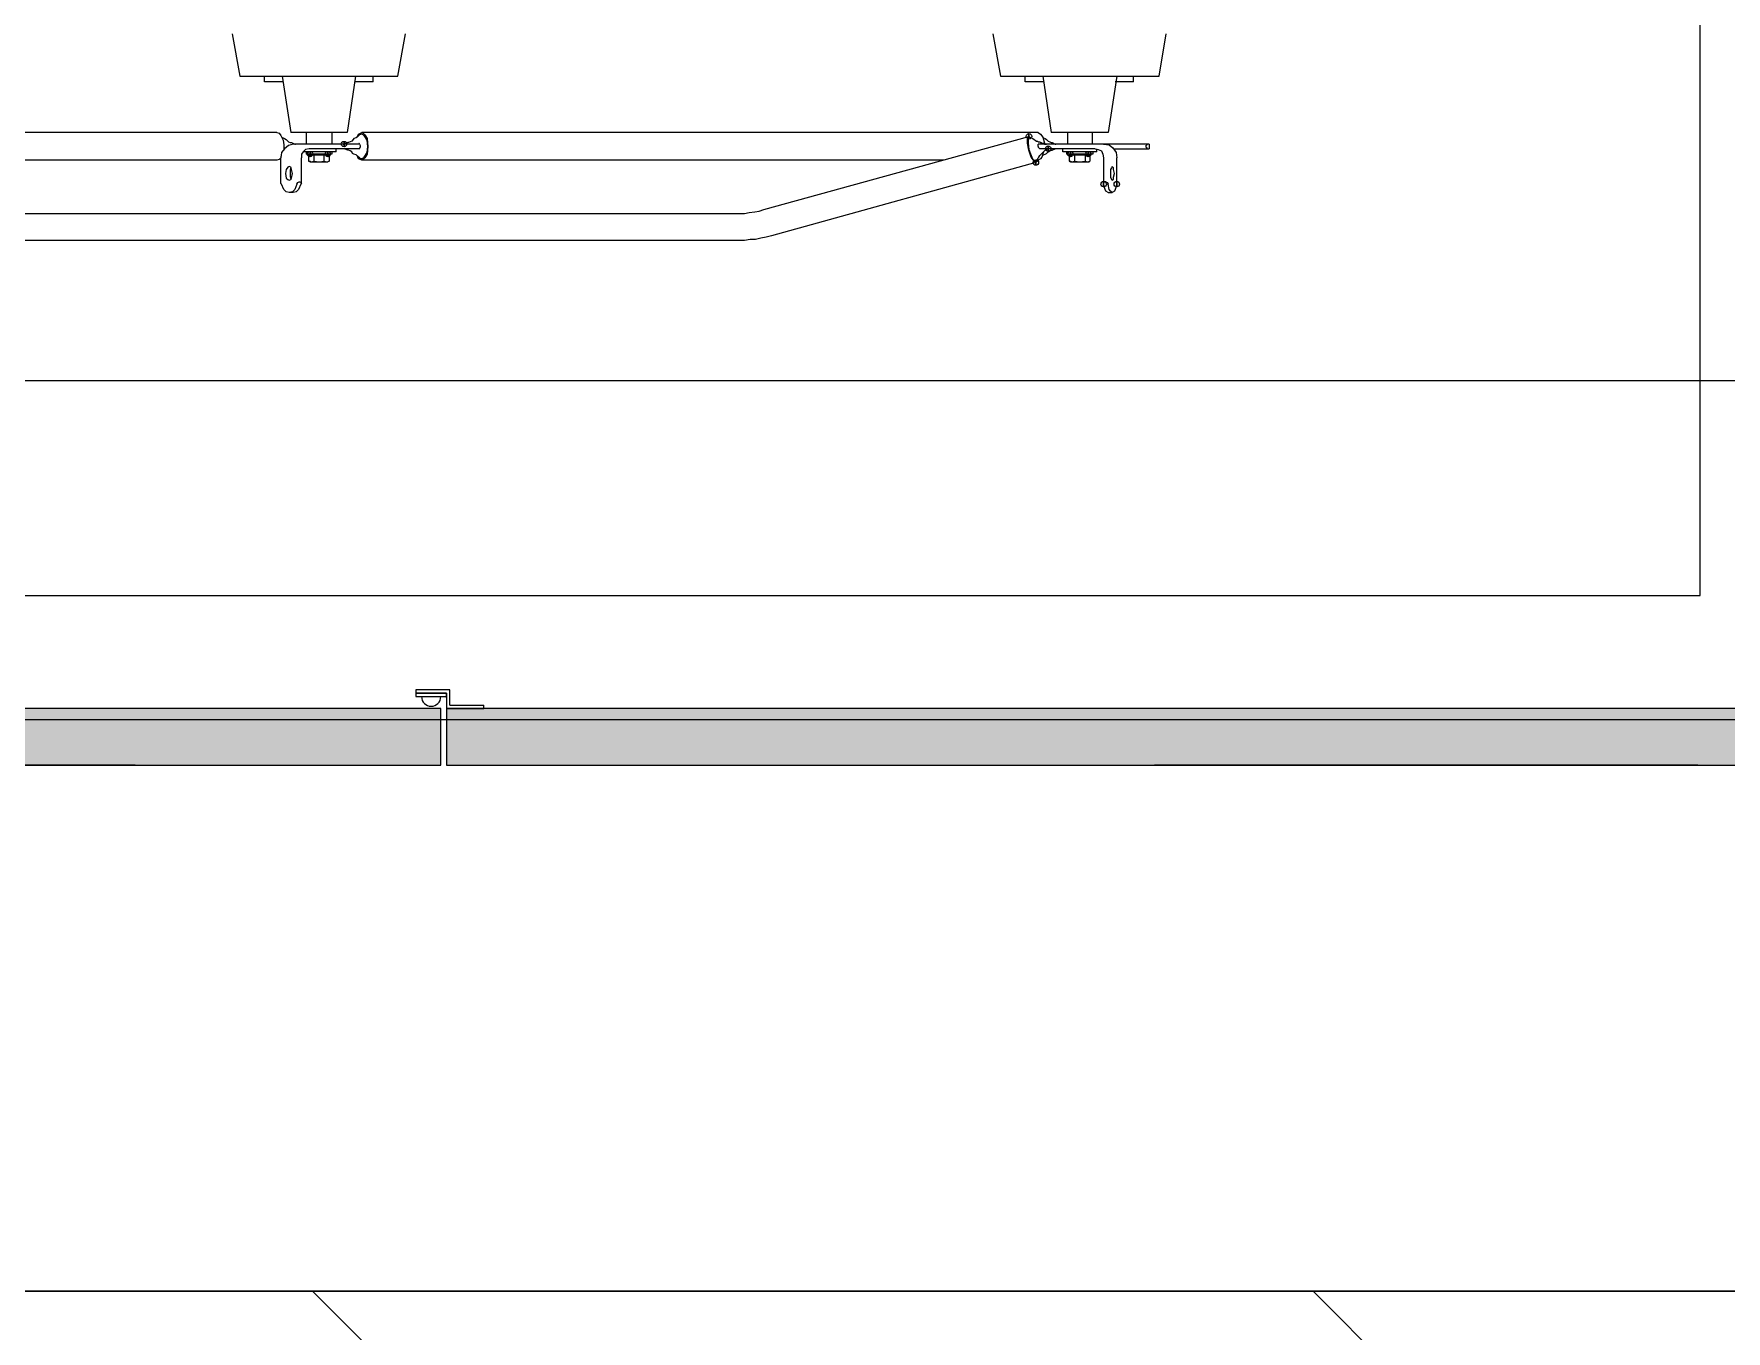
# Model space of a CAD drawing. Extents: x 758840 to 1108724, y -102573 to 143521.
# Drawn here: x 813433 to 814928, y 69992 to 71139 of the extents above; entities that cross this region are included whole.
import ezdxf
from ezdxf.xclip import XClip

# ---------------------------------------------------------------- set-up
doc = ezdxf.new("R2010")
doc.units = 0
doc.header["$LTSCALE"] = 1000
doc.header["$MEASUREMENT"] = 0
for name, color, linetype in [('02电气-设备', 255, 'Continuous'), ('02电气-设备基础', 252, 'Continuous'), ('PDF_0', 7, 'Continuous'), ('电缆沟', 2, 'Continuous'), ('钢盖板', 6, 'Continuous')]:
    doc.layers.add(name, color=color, linetype=linetype)

# ---------------------------------------------------------------- blocks, each defined once
blk = doc.blocks.new('2500KVA 变压器')
at = {"lineweight": -3}
blk.add_lwpolyline([(0, 0), (2400, 0), (2400, 1500), (0, 1500)], close=True, dxfattribs=at)
at = {"layer": 'PDF_0', "lineweight": 15}
for points in [[(586.8, 1117.5), (820.3, 1182.2), (825, 1183.6), (829.8, 1184.3), (834.6, 1185.6), (839.3, 1185.6), (844.1, 1186.3), (848.9, 1186.3)], [(848.9, 1186.3), (1591.5, 1186.3), (1596.2, 1186.3), (1601, 1185.6), (1605.8, 1185.6), (1610.5, 1184.3), (1615.3, 1183.6), (1620.1, 1182.2)], [(827.1, 1159.1), (592.9, 1094.4)], [(848.9, 1162.5), (844.1, 1162.5), (840, 1161.8), (835.2, 1161.1), (831.2, 1160.4), (827.1, 1159.1)], [(1591.5, 1162.5), (848.9, 1162.5)], [(515.3, 1136.6), (516.7, 1141.4), (517.4, 1142.7), (519.4, 1144.1)], [(515.3, 1136.6), (515.3, 1113.5)], [(522.8, 1144.1), (519.4, 1144.1)], [(519.4, 1144.1), (520.8, 1142.7), (522.1, 1141.4), (522.8, 1136.6)], [(522.8, 1144.1), (524.9, 1142.7), (525.5, 1141.4), (526.9, 1136.6)], [(524.9, 1134.6), (523.5, 1135.2), (522.8, 1136.6)], [(526.9, 1136.6), (526.9, 1135.2), (525.5, 1134.6)], [(526.9, 1113.5), (526.9, 1136.6)], [(1235.5, 1135.9), (1236.2, 1136.6)], [(1236.2, 1136.6), (1238.2, 1141.4), (1240.2, 1143.4), (1243, 1144.1)], [(1239.6, 1136.6), (1238.9, 1135.2), (1237.5, 1134.6)], [(1239.6, 1136.6), (1241.6, 1141.4), (1243.6, 1143.4), (1246.4, 1144.1)], [(1243, 1144.1), (1246.4, 1144.1)], [(1246.4, 1144.1), (1249.1, 1143.4), (1251.1, 1141.4), (1253.2, 1136.6), (1253.9, 1135.9)], [(519.4, 1133.2), (518.1, 1132.5), (518.1, 1130.5), (517.4, 1127.1)], [(517.4, 1127.1), (518.1, 1123.7), (518.1, 1122.3), (519.4, 1121)], [(520.8, 1127.1), (520.8, 1130.5), (520.1, 1132.5), (519.4, 1133.2)], [(519.4, 1121), (520.1, 1122.3), (520.8, 1123.7), (520.8, 1127.1)], [(524.9, 1134.6), (525.5, 1134.6)], [(1235.5, 1135.9), (1235.5, 1113.5)], [(1236.8, 1134.6), (1235.5, 1135.9)], [(1237.5, 1134.6), (1236.8, 1134.6)], [(1246.4, 1133.2), (1245, 1132.5), (1244.3, 1131.2), (1243.6, 1127.1)], [(1243.6, 1127.1), (1244.3, 1123.7), (1245, 1121.6), (1246.4, 1121)], [(1245.7, 1127.1), (1245.7, 1129.8), (1245, 1132.5)], [(1245, 1122.3), (1245.7, 1124.4), (1245.7, 1127.1)], [(1246.4, 1121), (1247.7, 1121.6), (1249.1, 1123.7), (1249.8, 1127.1), (1249.1, 1131.2), (1247.7, 1132.5), (1246.4, 1133.2)], [(1253.9, 1135.9), (1253.9, 1113.5)], [(526.9, 1101.2), (522.1, 1101.9), (518.7, 1104.6), (516, 1108.7), (515.3, 1113.5)], [(534.4, 1105.3), (531.7, 1106), (528.9, 1107.3), (527.6, 1110.1), (526.9, 1113.5)], [(533, 1108), (533, 1105.3)], [(533, 1108), (563, 1108)], [(536.4, 1108), (536.4, 1110.1)], [(536.4, 1110.1), (559.6, 1110.1)], [(539.2, 1116.2), (539.8, 1116.9)], [(543.2, 1116.2), (541.2, 1116.9), (539.2, 1116.2)], [(539.2, 1110.7), (539.2, 1116.2)], [(557.5, 1110.7), (539.2, 1110.7)], [(556.2, 1116.9), (539.8, 1116.9)], [(554.8, 1116.9), (552.8, 1116.2), (548, 1116.9), (543.2, 1116.2)], [(543.2, 1110.7), (543.2, 1116.2)], [(552.8, 1110.7), (552.8, 1116.2)], [(557.5, 1116.2), (556.2, 1116.2), (554.8, 1116.9)], [(557.5, 1116.2), (556.2, 1116.9)], [(557.5, 1110.7), (557.5, 1116.2)], [(559.6, 1108), (559.6, 1110.1)], [(563, 1108), (563, 1105.3)], [(580.7, 1111.4), (580, 1110.7), (578.6, 1110.1), (577.3, 1109.4), (575.9, 1108), (574.5, 1107.3), (573.2, 1106.7), (572.5, 1106.7), (569.8, 1105.3)], [(586.1, 1116.2), (585.4, 1114.8), (584.8, 1113.5), (584.1, 1112.8), (583.4, 1111.4), (582.7, 1110.7), (582, 1110.1), (581.4, 1109.4), (580.7, 1108.7), (580, 1108), (579.3, 1107.3), (578.6, 1106.7), (576.6, 1105.3), (576.6, 1105.3)], [(580, 1108), (581.4, 1112.8), (582.7, 1114.1), (584.8, 1115.5)], [(584.8, 1115.5), (585.4, 1115.5)], [(585.4, 1114.8), (585.4, 1116.2), (586.8, 1117.5)], [(593.6, 1100.5), (592.9, 1106), (590.9, 1111.4), (589.5, 1114.8), (588.2, 1116.2), (587.5, 1116.2), (586.1, 1116.2)], [(586.8, 1117.5), (588.8, 1115.5), (590.9, 1112.8), (592.9, 1106.7), (594.3, 1100.5), (594.3, 1097.1), (593.6, 1095.8), (592.9, 1094.4)], [(668.5, 1115.5), (1182.4, 1115.5)], [(1182.4, 1091), (1181, 1091.7), (1179.7, 1093), (1177.6, 1096.4), (1176.9, 1103.3), (1177.6, 1110.1), (1179.7, 1113.5), (1181, 1114.8), (1182.4, 1115.5)], [(1177.6, 1108.7), (1176.9, 1103.3), (1177.6, 1097.8)], [(1184.4, 1113.5), (1182.4, 1114.1), (1180.3, 1112.8), (1177.6, 1108.7)], [(1182.4, 1115.5), (1185.1, 1114.1), (1186.5, 1111.4)], [(1184.4, 1113.5), (1185.8, 1112.1), (1187.2, 1110.7), (1189.2, 1110.1), (1190.6, 1109.4), (1191.2, 1108), (1192.6, 1107.3), (1194, 1106.7), (1194.6, 1106.7)], [(1194.6, 1106.7), (1198, 1105.3), (1198, 1105.3)], [(1204.9, 1108), (1234.1, 1108)], [(1204.9, 1108), (1204.9, 1105.3)], [(1208.9, 1110.1), (1231.4, 1110.1)], [(1208.9, 1108), (1208.9, 1110.1)], [(1211, 1116.2), (1212.3, 1116.9)], [(1215.7, 1116.2), (1213, 1116.9), (1211, 1116.2)], [(1211, 1110.7), (1211, 1116.2)], [(1229.4, 1110.7), (1211, 1110.7)], [(1228, 1116.9), (1212.3, 1116.9)], [(1227.3, 1116.9), (1224.6, 1116.2), (1219.8, 1116.9), (1215.7, 1116.2)], [(1215.7, 1110.7), (1215.7, 1116.2)], [(1224.6, 1110.7), (1224.6, 1116.2)], [(1229.4, 1116.2), (1228, 1116.2), (1227.3, 1116.9)], [(1229.4, 1116.2), (1228, 1116.9)], [(1228.7, 1105.3), (1232.1, 1106), (1234.1, 1108), (1235.5, 1110.1), (1235.5, 1113.5)], [(1229.4, 1110.7), (1229.4, 1116.2)], [(1231.4, 1108), (1231.4, 1110.1)], [(1243, 1101.2), (1247.1, 1102.6), (1250.5, 1105.3), (1253.2, 1108.7), (1253.9, 1113.5)], [(1253.9, 1113.5), (1255.2, 1114.8), (1257.3, 1115.5)], [(1257.3, 1115.5), (1854.2, 1115.5)], [(486.7, 1101.2), (486.7, 1105.3)], [(518.1, 1105.3), (486.7, 1105.3)], [(486.7, 1101.2), (584.8, 1101.2)], [(488.1, 1105.3), (488.8, 1104.6), (489.5, 1103.9)], [(489.5, 1102.6), (488.8, 1101.9), (488.1, 1101.2)], [(489.5, 1102.6), (489.5, 1103.9)], [(534.4, 1105.3), (583.4, 1105.3)], [(537.1, 1091), (537.1, 1101.2)], [(558.9, 1091), (558.9, 1101.2)], [(569.1, 1105.3), (569.8, 1105.3)], [(572.5, 1099.9), (569.8, 1101.2), (569.1, 1101.2)], [(580.7, 1095.1), (580, 1095.8), (578.6, 1096.4), (577.3, 1097.1), (575.9, 1098.5), (574.5, 1099.2), (573.2, 1099.9), (572.5, 1099.9)], [(575.9, 1105.3), (576.6, 1105.3)], [(577.9, 1101.2), (577.3, 1101.2)], [(592.2, 1095.1), (590.9, 1095.8), (589.5, 1096.4), (588.2, 1097.1), (587.5, 1097.8), (586.1, 1098.5), (585.4, 1098.5), (584.8, 1099.2), (583.4, 1099.2), (582.7, 1099.9), (582, 1099.9), (581.4, 1100.5), (580.7, 1100.5), (580, 1100.5), (579.3, 1101.2), (578.6, 1101.2), (577.9, 1101.2)], [(584.8, 1091), (582.7, 1092.4), (580.7, 1095.1), (579.3, 1100.5)], [(583.4, 1105.3), (584.8, 1103.9)], [(584.8, 1103.3), (584.8, 1103.9), (584.8, 1103.9)], [(584.8, 1103.3), (584.8, 1101.9), (584.8, 1101.2)], [(592.9, 1094.4), (590.9, 1095.8)], [(592.2, 1095.1), (593.6, 1095.8), (593.6, 1097.1), (593.6, 1100.5)], [(1177.6, 1097.8), (1180.3, 1093.7), (1182.4, 1092.4), (1184.4, 1093)], [(1186.5, 1095.1), (1185.1, 1092.4), (1182.4, 1091)], [(1184.4, 1105.3), (1183.8, 1103.9)], [(1183.8, 1102.6), (1183.8, 1103.9)], [(1184.4, 1101.2), (1183.8, 1102.6)], [(1184.4, 1105.3), (1228.7, 1105.3)], [(1184.4, 1101.2), (1243, 1101.2)], [(1184.4, 1093), (1185.8, 1094.4), (1187.2, 1095.8), (1189.2, 1096.4), (1189.9, 1097.1), (1191.2, 1098.5), (1192.6, 1099.2), (1194, 1099.9), (1194.6, 1099.9), (1198, 1101.2)], [(1198, 1105.3), (1198.7, 1105.3)], [(1198.7, 1101.2), (1198, 1101.2)], [(1208.9, 1091), (1208.9, 1101.2)], [(1231.4, 1091), (1231.4, 1101.2)], [(1244.3, 1099.9), (1241.6, 1101.2), (1240.9, 1101.2)], [(1253.2, 1095.1), (1251.8, 1095.8), (1250.5, 1096.4), (1249.1, 1097.1), (1247.7, 1098.5), (1247.1, 1099.2), (1245.7, 1099.9), (1244.3, 1099.9)], [(1257.3, 1091), (1255.2, 1091.7), (1253.9, 1093.7), (1251.8, 1097.8), (1251.1, 1101.9), (1251.1, 1106)], [(515.3, 1041.3), (522.8, 1091)], [(522.8, 1091), (573.2, 1091)], [(580.7, 1041.3), (573.2, 1091)], [(584.8, 1091), (1182.4, 1091)], [(1187.8, 1041.3), (1195.3, 1091)], [(1195.3, 1091), (1245, 1091)], [(1252.5, 1041.3), (1245, 1091)], [(1257.3, 1091), (1854.2, 1091)], [(477.9, 1041.3), (471.8, 1003.9)], [(618.1, 1041.3), (477.9, 1041.3)], [(500.4, 1046.1), (500.4, 1041.3)], [(500.4, 1046.1), (516.7, 1046.1)], [(580, 1046.1), (596.3, 1046.1)], [(596.3, 1046.1), (596.3, 1041.3)], [(624.9, 1003.9), (618.1, 1041.3)], [(1150.4, 1041.3), (1143.6, 1003.9)], [(1289.9, 1041.3), (1150.4, 1041.3)], [(1172.2, 1046.1), (1188.5, 1046.1)], [(1172.2, 1046.1), (1172.2, 1041.3)], [(1251.8, 1046.1), (1268.2, 1046.1)], [(1268.2, 1046.1), (1268.2, 1041.3)], [(1296.7, 1003.9), (1289.9, 1041.3)]]:
    blk.add_lwpolyline(points, dxfattribs=at)
for points in [[(515.3, 1134.2), (515.3, 1139), (515.3, 1139)], [(526.9, 1134.2), (526.9, 1139), (526.9, 1139)], [(540.5, 1107.7), (540.5, 1112.4), (540.5, 1112.4)], [(556.2, 1107.7), (556.2, 1112.4), (556.2, 1112.4)], [(575.9, 1102.9), (575.9, 1107.7), (575.9, 1107.7)], [(586.8, 1115.2), (586.8, 1119.9), (586.8, 1119.9)], [(1212.3, 1107.7), (1212.3, 1112.4), (1212.3, 1112.4)], [(1228, 1107.7), (1228, 1112.4), (1228, 1112.4)], [(592.9, 1092), (592.9, 1096.8), (592.9, 1096.8)], [(1198, 1098.8), (1198, 1103.6), (1198, 1103.6)]]:
    blk.add_lwpolyline(points, close=True, dxfattribs=at)
for points in [[(515.3, 1139), (514, 1139), (512.9, 1137.9), (512.9, 1136.6), (512.9, 1135.3), (514, 1134.2), (515.3, 1134.2), (516.6, 1134.2), (517.7, 1135.3), (517.7, 1136.6), (517.7, 1137.9), (516.6, 1139), (515.3, 1139)], [(526.9, 1139), (525.6, 1139), (524.5, 1137.9), (524.5, 1136.6), (524.5, 1135.3), (525.6, 1134.2), (526.9, 1134.2), (528.2, 1134.2), (529.3, 1135.3), (529.3, 1136.6), (529.3, 1137.9), (528.2, 1139), (526.9, 1139)], [(540.5, 1112.4), (539.2, 1112.4), (538.1, 1111.4), (538.1, 1110.1), (538.1, 1108.8), (539.2, 1107.7), (540.5, 1107.7), (541.8, 1107.7), (542.9, 1108.8), (542.9, 1110.1), (542.9, 1111.4), (541.8, 1112.4), (540.5, 1112.4)], [(556.2, 1112.4), (554.9, 1112.4), (553.8, 1111.4), (553.8, 1110.1), (553.8, 1108.8), (554.9, 1107.7), (556.2, 1107.7), (557.5, 1107.7), (558.6, 1108.8), (558.6, 1110.1), (558.6, 1111.4), (557.5, 1112.4), (556.2, 1112.4)], [(575.9, 1107.7), (574.6, 1107.7), (573.5, 1106.6), (573.5, 1105.3), (573.5, 1104), (574.6, 1102.9), (575.9, 1102.9), (577.2, 1102.9), (578.3, 1104), (578.3, 1105.3), (578.3, 1106.6), (577.2, 1107.7), (575.9, 1107.7)], [(586.8, 1119.9), (585.5, 1119.9), (584.4, 1118.9), (584.4, 1117.5), (584.4, 1116.2), (585.5, 1115.2), (586.8, 1115.2), (588.1, 1115.2), (589.2, 1116.2), (589.2, 1117.5), (589.2, 1118.9), (588.1, 1119.9), (586.8, 1119.9)], [(1212.3, 1112.4), (1211, 1112.4), (1210, 1111.4), (1210, 1110.1), (1210, 1108.8), (1211, 1107.7), (1212.3, 1107.7), (1213.6, 1107.7), (1214.7, 1108.8), (1214.7, 1110.1), (1214.7, 1111.4), (1213.6, 1112.4), (1212.3, 1112.4)], [(1228, 1112.4), (1226.7, 1112.4), (1225.6, 1111.4), (1225.6, 1110.1), (1225.6, 1108.8), (1226.7, 1107.7), (1228, 1107.7), (1229.3, 1107.7), (1230.4, 1108.8), (1230.4, 1110.1), (1230.4, 1111.4), (1229.3, 1112.4), (1228, 1112.4)], [(592.9, 1096.8), (591.6, 1096.8), (590.5, 1095.7), (590.5, 1094.4), (590.5, 1093.1), (591.6, 1092), (592.9, 1092), (594.2, 1092), (595.3, 1093.1), (595.3, 1094.4), (595.3, 1095.7), (594.2, 1096.8), (592.9, 1096.8)], [(1198, 1103.6), (1196.7, 1103.6), (1195.7, 1102.5), (1195.7, 1101.2), (1195.7, 1099.9), (1196.7, 1098.8), (1198, 1098.8), (1199.4, 1098.8), (1200.4, 1099.9), (1200.4, 1101.2), (1200.4, 1102.5), (1199.4, 1103.6), (1198, 1103.6)]]:
    blk.add_open_spline(points, degree=3, knots=[0, 0, 0, 0, 1, 1, 1, 2, 2, 2, 3, 3, 3, 4, 4, 4, 4], dxfattribs=at)
for points in [[(1253.9, 1112.3), (1253.9, 1112.4), (1254, 1112.5), (1254, 1112.6)], [(1184.6, 1105.3), (1184.6, 1105.3), (1184.7, 1105.3), (1184.8, 1105.3)], [(1184.8, 1100.5), (1184.7, 1100.5), (1184.6, 1100.5), (1184.6, 1100.6)]]:
    blk.add_open_spline(points, degree=3, dxfattribs=at)
for points in [[(515.3, 1134.2), (515.3, 1139), (515.3, 1139)], [(526.9, 1134.2), (526.9, 1139), (526.9, 1139)], [(540.5, 1107.7), (540.5, 1112.4), (540.5, 1112.4)], [(556.2, 1107.7), (556.2, 1112.4), (556.2, 1112.4)], [(575.9, 1102.9), (575.9, 1107.7), (575.9, 1107.7)], [(586.8, 1115.2), (586.8, 1119.9), (586.8, 1119.9)], [(1212.3, 1107.7), (1212.3, 1112.4), (1212.3, 1112.4)], [(1228, 1107.7), (1228, 1112.4), (1228, 1112.4)], [(592.9, 1092), (592.9, 1096.8), (592.9, 1096.8)], [(1198, 1098.8), (1198, 1103.6), (1198, 1103.6)]]:
    blk.add_solid(points, dxfattribs=at)
blk = doc.blocks.new('BD4-PAL0101-LVPM-02')
at = {"ltscale": 5}
h = blk.add_hatch(dxfattribs=at)
h.set_pattern_fill('隔热材料01', color=8, scale=80, angle=45)
h.set_pattern_definition([(315, (-6392441.697, 4851832.686), (28.28427125, 28.28427125), [4.0142, -35.9858]), (315, (-6392462.887, 4851811.496), (28.28427125, 28.28427125), [4.0142, -35.9858]), (135, (-6392429.262, 4851806.734), (-28.28427125, -28.28427125), [4.0142, -35.9858]), (135, (-6392436.936, 4851799.06), (-28.28427125, -28.28427125), [4.0142, -35.9858]), (225, (-6392414.405, 4851812.5), (28.28427125, -28.28427125), [40.0194, 0.0194]), (180, (-6392423.72, 4851806.025), (-28.2842, 28.2842), [3.4144, -53.1542]), (161.56505, (-6392398.85, 4851834.31), (-28.284169758, 28.28429741), [2.244, -87.1988]), (161.56505, (-6392427.134, 4851806.025), (-28.284169758, 28.28429741), [2.244, -87.1988]), (198.43495, (-6392391.177, 4851835.73), (-28.28429741, 28.28416976), [4.488, -84.9548]), (198.43495, (-6392419.46, 4851807.444), (-28.28429741, 28.28416976), [4.488, -84.9548]), (108.43495, (-6392403.817, 4851837.857), (-28.28429741, 28.284169758), [21.3712, -68.0716]), (108.43495, (-6392432.101, 4851809.573), (-28.28429741, 28.284169758), [21.3712, -68.0716]), (161.56505, (-6392413.413, 4851860.97), (-28.284169758, 28.28429741), [2.244, -87.1988]), (161.56505, (-6392441.697, 4851832.686), (-28.284169758, 28.28429741), [2.244, -87.1988]), (180, (-6392443.826, 4851833.395), (-28.2842, 28.2842), [3.4144, -53.1542]), (198.43495, (-6392418.956, 4851861.68), (-28.28429741, 28.28416976), [4.488, -84.9548]), (198.43495, (-6392447.24, 4851833.395), (-28.28429741, 28.28416976), [4.488, -84.9548]), (90, (-6392463.597, 4851813.625), (-28.2842, 28.2842), [3.4144, -53.1542]), (108.43495, (-6392434.603, 4851839.78), (-28.28429741, 28.284169758), [2.244, -87.1988]), (108.43495, (-6392462.887, 4851811.496), (-28.28429741, 28.284169758), [2.244, -87.1988]), (71.56505, (-6392435.313, 4851845.323), (-28.28416976, 28.28429741), [4.488, -84.9548]), (71.56505, (-6392463.597, 4851817.04), (-28.28416976, 28.28429741), [4.488, -84.9548]), (161.56505, (-6392411.49, 4851830.184), (-28.284169758, 28.28429741), [21.3712, -68.0716]), (161.56505, (-6392439.774, 4851801.9), (-28.284169758, 28.28429741), [21.3712, -68.0716]), (90, (-6392436.226, 4851793.518), (-28.2842, 28.2842), [3.4144, -53.1542]), (108.43495, (-6392407.942, 4851825.216), (-28.28429741, 28.284169758), [2.244, -87.1988]), (108.43495, (-6392436.226, 4851796.932), (-28.28429741, 28.284169758), [2.244, -87.1988]), (71.56505, (-6392409.36, 4851817.544), (-28.28416976, 28.28429741), [4.488, -84.9548]), (71.56505, (-6392437.646, 4851789.26), (-28.28416976, 28.28429741), [4.488, -84.9548])])
h.paths.add_polyline_path([(1944777.6, 712983.1), (1944212.1, 712983.1), (1944212.1, 712933.1), (1944777.6, 712933.1)])
h.paths.add_polyline_path([(1945348.1, 712983.1), (1944782.6, 712983.1), (1944782.6, 712933.1), (1945348.1, 712933.1)])
h.paths.add_polyline_path([(1943209.6, 712933.1), (1944102.1, 712933.1), (1944102.1, 712983.1), (1943209.6, 712983.1)])
h.paths.add_polyline_path([(1942312.1, 712933.1), (1943204.6, 712933.1), (1943204.6, 712983.1), (1942312.1, 712983.1)])
h.paths.add_polyline_path([(1942202.1, 712983.1), (1941309.6, 712983.1), (1941309.6, 712933.1), (1942202.1, 712933.1)])
h.paths.add_polyline_path([(1941304.6, 712933.1), (1941304.6, 712983.1), (1940412.1, 712983.1), (1940412.1, 712933.1)])
h.paths.add_polyline_path([(1939209.6, 712933.1), (1940302.1, 712933.1), (1940302.1, 712983.1), (1939209.6, 712983.1)])
h.paths.add_polyline_path([(1939204.6, 712933.1), (1939204.6, 712983.1), (1938112.1, 712983.1), (1938112.1, 712933.1)])
h.paths.add_polyline_path([(1936804.6, 712933.1), (1938002.1, 712933.1), (1938002.1, 712983.1), (1936804.6, 712983.1)])
h.paths.add_polyline_path([(1936799.6, 712933.1), (1936799.6, 712983.1), (1935602.1, 712983.1), (1935602.1, 712933.1)])
h.paths.add_polyline_path([(1934199.6, 712933.1), (1935492.1, 712933.1), (1935492.1, 712983.1), (1934199.6, 712983.1)])
h.paths.add_polyline_path([(1934194.6, 712933.1), (1934194.6, 712983.1), (1932902.1, 712983.1), (1932902.1, 712933.1)])
h.paths.add_polyline_path([(1932792.1, 712933.1), (1931952.1, 712933.1), (1931952.1, 712983.1), (1932792.1, 712983.1)])
at = {"lineweight": 15}
for p, q in [((1934202.6, 712999.6, 0), (1934172.6, 712999.6, 0)), ((1934172.6, 712999.6, 0), (1934172.6, 712996.6, 0)), ((1934172.6, 712996.6, 0), (1934199.6, 712996.6, 0)), ((1934199.6, 712996.6, 0), (1934172.6, 712996.6, 0)), ((1934172.6, 712996.6, 0), (1934172.6, 712993.6, 0)), ((1934172.6, 712993.6, 0), (1934199.6, 712993.6, 0)), ((1934202.6, 712999.6, 0), (1934199.6, 712999.6, 0)), ((1934199.6, 712996.6, 0), (1934199.6, 712983.1, 0)), ((1934199.6, 712992.8, 0), (1934199.6, 712996.6, 0)), ((1934202.6, 712996.6, 0), (1934202.6, 712999.6, 0)), ((1934202.6, 712986.1, 0), (1934202.6, 712999.6, 0)), ((1934199.6, 712983.1, 0), (1934232.6, 712983.1, 0)), ((1934202.6, 712986.1, 0), (1934232.6, 712986.1, 0)), ((1934232.6, 712983.1, 0), (1934232.6, 712986.1, 0))]:
    blk.add_line(p, q, dxfattribs=at)
at = {"linetype": 'ByBlock', "lineweight": 15}
for p, q in [((1934194.6, 712983.1, 0), (1932902.1, 712983.1, 0)), ((1934194.6, 712933.1, 0), (1934194.6, 712983.1, 0)), ((1935492.1, 712983.1, 0), (1934199.6, 712983.1, 0)), ((1934199.6, 712983.1, 0), (1934199.6, 712933.1, 0)), ((1932902.1, 712933.1, 0), (1934194.6, 712933.1, 0)), ((1934199.6, 712933.1, 0), (1935492.1, 712933.1, 0))]:
    blk.add_line(p, q, dxfattribs=at)
for p, q in [((1933924.5, 712933.1, 0), (1932944.5, 712933.1, 0)), ((1934325.2, 712933.1, 0), (1935305.2, 712933.1, 0))]:
    blk.add_line(p, q)
at = {"lineweight": 15}
blk.add_arc((1934186.1, 712993.6, 0), 8.49, 180, 0, dxfattribs=at)
at = {"layer": '02电气-设备', "color": 5, "ltscale": 5, "rotation": 180}
blk.add_blockref('2500KVA 变压器', (1935307.1, 714583.1), dxfattribs=at)
mesh = blk.add_polymesh((2, 7))
for k, corner in enumerate([(1935305.2, 712933.1, 0), (1935265.2, 712933.1, 0), (1935165.2, 712933.1, 0), (1935065.2, 712933.1, 0), (1934965.2, 712933.1, 0), (1934865.2, 712933.1, 0), (1934825.2, 712933.1, 0), (1935305.2, 712933.1, 200), (1935265.2, 712933.1, 200), (1935165.2, 712933.1, 200), (1935065.2, 712933.1, 200), (1934965.2, 712933.1, 200), (1934865.2, 712933.1, 200), (1934825.2, 712933.1, 200)]):
    mesh.set_mesh_vertex(divmod(k, 7), corner)
blk = doc.blocks.new('A$C675A25EF')
at = {"layer": '钢盖板'}
h = blk.add_hatch(dxfattribs=at)
h.set_pattern_fill('ANSI31', color=8, scale=5000, style=0)
h.set_pattern_definition([(45, (-316780.8, -189325), (-441.94174, 441.94174), [])])
h.paths.add_polyline_path([(56721.3, -23142), (62139.3, -23142), (62139.3, -23542), (56721.3, -23542)], flags=16)
h.paths.add_polyline_path([(62839.3, -23142), (171003.3, -23142), (171003.3, -23542), (62839.3, -23542)], flags=16)
h.paths.add_polyline_path([(171703.3, -23142), (177121.3, -23142), (177121.3, -23542), (171703.3, -23542)], flags=16)
h.paths.add_polyline_path([(177121.3, -47841.9), (177821.3, -47841.9), (177821.3, -24642), (178221.3, -24242), (211693.3, -24242), (211693.3, -25341.9), (211993.3, -25341.9), (211993.3, -24242), (216517.3, -24242), (216517.3, -25341.9), (216817.3, -25341.9), (216817.3, -24242), (216811.3, -24242), (216811.3, -23542), (177821.3, -23542), (177821.3, -23142), (216817.3, -23142), (216817.3, -21342.1), (216517.3, -21342.1), (216517.3, -22442), (211993.3, -22442), (211993.3, -21342.1), (211693.3, -21342.1), (211693.3, -22442), (192141.8, -22442), (192141.8, -21542), (194493.8, -21542), (194493.8, -20942), (184491.8, -20942), (184491.8, -21542), (185341.8, -21542), (185341.8, -22442), (169651.3, -22442), (169651.3, -21542), (171703.3, -21542), (171703.3, -20939.3), (161803.3, -20939.3), (161803.3, -21542), (162851.3, -21542), (162851.3, -22442), (143449.3, -22442), (143449.3, -21342.1), (143149.3, -21342.1), (143149.3, -22442), (138625.3, -22442), (138625.3, -21342.1), (138325.3, -21342.1), (138325.3, -22442), (95517.3, -22442), (95517.3, -21342.1), (95217.3, -21342.1), (95217.3, -22442), (90693.3, -22442), (90693.3, -21342.1), (90393.3, -21342.1), (90393.3, -22442), (70991.3, -22442), (70991.3, -21542), (72039.3, -21542), (72039.3, -20942), (62141.3, -20942), (62141.3, -21542), (64191.3, -21542), (64191.3, -22442), (48500.8, -22442), (48500.8, -21542), (49350.8, -21542), (49350.8, -20942), (39350.8, -20942), (39350.8, -21542), (41700.8, -21542), (41700.8, -22442), (22149.3, -22442), (22149.3, -21342.1), (21849.3, -21342.1), (21849.3, -22442), (17325.3, -22442), (17325.3, -21342.1), (17025.3, -21342.1), (17025.3, -22442), (17031.3, -22442), (17031.3, -23142), (56021.3, -23142), (56021.3, -23542), (17025.3, -23542), (17025.3, -25341.9), (17325.3, -25341.9), (17325.3, -24242), (21849.3, -24242), (21849.3, -25341.9), (22149.3, -25341.9), (22149.3, -24242), (55620.6, -24241.3), (56021.3, -24642), (56021.2, -47872.1), (56721.2, -47875.8), (56720.6, -24642.7), (57121.3, -24242), (64191.3, -24242), (64191.3, -25142), (62141.3, -25142), (62141.3, -25742), (72041.3, -25742), (72041.3, -25142), (70991.3, -25142), (70991.3, -24242), (90393.3, -24242), (90393.3, -25341.9), (90693.3, -25341.9), (90693.3, -24242), (95217.3, -24242), (95217.3, -25341.9), (95517.3, -25341.9), (95517.3, -24242), (138325.3, -24242), (138325.3, -25341.9), (138625.3, -25341.9), (138625.3, -24242), (143149.3, -24242), (143149.3, -25341.9), (143449.3, -25341.9), (143449.3, -24242), (162851.3, -24242), (162851.3, -25142), (161803.3, -25142), (161803.3, -25742), (171703.3, -25742), (171703.3, -25142), (169651.3, -25142), (169651.3, -24242), (176720.6, -24241.3), (177121.3, -24642)])
h.paths.add_polyline_path([(111433.3, -23142), (122409.3, -23142), (122409.3, -22442), (111433.3, -22442)], flags=16)
h.paths.add_polyline_path([(111433.3, -24242), (122409.3, -24242), (122409.3, -23542), (111433.3, -23542)], flags=16)
at = {"layer": '钢盖板', "color": 8}
blk.add_lwpolyline([(17031.3, -24242), (17031.3, -25341.9), (17331.3, -25341.9), (17331.3, -24242), (21851.3, -24242), (21851.3, -25341.9), (22151.3, -25341.9), (22151.3, -24242), (56021.3, -24242), (56021.3, -48519.9)], dxfattribs=at)
blk = doc.blocks.new('dlg')
at = {"layer": '电缆沟'}
blk.add_line((649886.2, 164514.9), (616411.2, 164514.9), dxfattribs=at)

msp = doc.modelspace()

# ---------------------------------------------------------------- linework, layer by layer
at = {"layer": '02电气-设备基础'}
msp.add_lwpolyline([(826754.74, 70532.54), (792096.74, 70532.54), (792096.74, 70832.54), (826754.74, 70832.54)], close=True, dxfattribs=at)

# ---------------------------------------------------------------- block references
at = {"layer": '02电气-设备'}
msp.add_blockref('BD4-PAL0101-LVPM-02', (-1120402.03, -642440.57, 0), dxfattribs=at)
at = {"layer": '电缆沟', "color": 250}
ref = msp.add_blockref('dlg', (195546.85, -94487.22), dxfattribs=at)
XClip(ref).set_block_clipping_path([(593286.1732931416, 142691.8646106179), (716986.1733082433, 211143.5433225089)])
at = {"layer": '钢盖板', "color": 8}
ref = msp.add_blockref('A$C675A25EF', (789811.69, 45785.61), dxfattribs=dict(at, xscale=-1, rotation=180))
XClip(ref).set_block_clipping_path([(-928.670863559, -70942.9526504109), (122721.3291515426, 2298.0898296545)])

doc.saveas('drawing.dxf')
